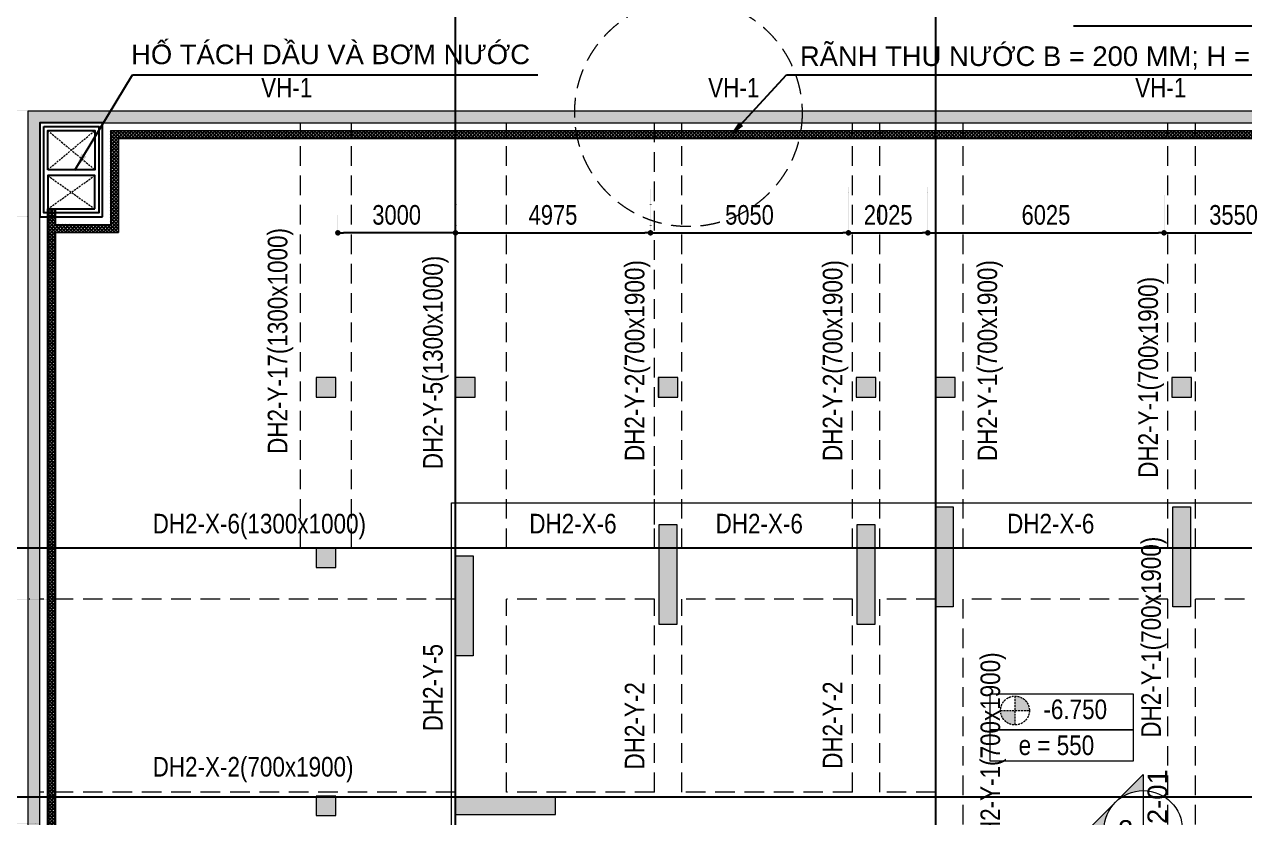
# Model space of a CAD drawing. Header units: millimetres. Extents: x 2356525 to 2927188, y -665534 to -417818.
# Drawn here: x 2691293 to 2722420, y -464606 to -444375 of the extents above; entities that cross this region are included whole.
import ezdxf
from ezdxf.enums import TextEntityAlignment as Align
from ezdxf.xclip import XClip

# ---------------------------------------------------------------- set-up
doc = ezdxf.new("R2010")
doc.units = ezdxf.units.MM
doc.header["$LTSCALE"] = 200
doc.header["$MEASUREMENT"] = 0
doc.header["$XCLIPFRAME"] = 0
for name, pattern in [('$0$CHG_XX_Damsan_Ham 2$0$HIDDEN', [0.375, 0.25, -0.125]), ('$0$HIDDEN', [0.375, 0.25, -0.125]), ('$1$HIDDEN', [0.375, 0.25, -0.125]), ('CHG_XX_Cot_Ham 2$0$MB_Luoi truc$0$HTT Hidden 21', [3, 2, -1]), ('CHG_XX_Damsan_Ham 2$0$CHG_XX_Damsan_Ham 2$0$HIDDEN', [0.375, 0.25, -0.125]), ('CHG_XX_Luoi truc$0$MB_Luoi truc$0$Center101', [13, 10, -1, 1, -1]), ('DOT2', [0.125, 0, -0.125]), ('HIDDEN', [0.375, 0.25, -0.125])]:
    doc.linetypes.add(name, pattern=pattern)
doc.layers.get('0').update_dxf_attribs({"lineweight": 9})
doc.layers.get('Defpoints').update_dxf_attribs({"color": 10, "lineweight": 0})
for name, color, linetype, lineweight in [("$0$'S_General_Hidden_1 Thin", 1, '$0$HIDDEN', 18), ('$0$CHG_XX_Damsan_Ham 2$0$DBAO', 3, 'Continuous', 13), ('$0$CHG_XX_Damsan_Ham 2$0$DMo', 9, '$0$CHG_XX_Damsan_Ham 2$0$HIDDEN', 9), ('$0$CHG_XX_Damsan_Ham 2$0$Start net bao', 3, 'Continuous', 18), ('$0$CHG_XX_Damsan_Ham 2$0$TTP-TEXT', 30, 'Continuous', 5), ('$0$DMo', 9, '$1$HIDDEN', 9), ('CHG_XX_Cot_Ham 2$0$NS-Pier-H2', 150, 'Continuous', 13), ('CHG_XX_Cot_Ham 2$0$NS-Pier-H2 @ 1', 150, 'Continuous', 13), ('CHG_XX_Cot_Ham 2$0$NS-Pier-H2 @ 150', 150, 'Continuous', 13), ("CHG_XX_Damsan_Ham 2$0$CHG_XX_Damsan_Ham 2$0$'S_General_Hidden_1 Thin", 1, 'CHG_XX_Damsan_Ham 2$0$CHG_XX_Damsan_Ham 2$0$HIDDEN', 18), ('CHG_XX_Damsan_Ham 2$0$CHG_XX_Damsan_Ham 2$0$CHG_XX_Damsan_Ham 2$0$Start net bao', 3, 'Continuous', 18), ('CHG_XX_Damsan_Ham 2$0$CHG_XX_Damsan_Ham 2$0$DBAO', 3, 'Continuous', 13), ('CHG_XX_Damsan_Ham 2$0$CHG_XX_Damsan_Ham 2$0$DMo', 9, 'CHG_XX_Damsan_Ham 2$0$CHG_XX_Damsan_Ham 2$0$HIDDEN', 9), ('CHG_XX_Damsan_Ham 2$0$CHG_XX_Damsan_Ham 2$0$DTE-MEP-H-SLAB TEXT', 3, 'Continuous', 0), ('CHG_XX_Damsan_Ham 2$0$CHG_XX_Damsan_Ham 2$0$mach ngung thi cong', 6, 'Continuous', 13), ('CHG_XX_Damsan_Ham 2$0$CHG_XX_Damsan_Ham 2$0$Start hatch', 8, 'Continuous', 25), ('CHG_XX_Damsan_Ham 2$0$CHG_XX_Damsan_Ham 2$0$Start net bao', 3, 'Continuous', 18), ('CHG_XX_Damsan_Ham 2$0$HATCH', 57, 'Continuous', 9), ('CHG_XX_Damsan_Ham 2$0$mach ngung thi cong', 6, 'Continuous', 13), ('DBAO', 90, 'Continuous', 13), ('DMo', 9, 'HIDDEN', 9), ('Start ghi chu', 7, 'Continuous', 25), ('Start text ghi chu', 7, 'Continuous', 15), ('STICK', 1, 'Continuous', 9), ('TEXT P X', 1, 'Continuous', 9), ('TEXT P Y', 2, 'Continuous', 15)]:
    doc.layers.add(name, color=color, linetype=linetype, lineweight=lineweight)
for name, color, linetype in [('8', 8, 'Continuous'), ('CHG_XX_Damsan_Ham 2$0$CHG_XX_Damsan_Ham 2$0$MEP-00-GENERAL-35', 2, 'Continuous'), ('CHG_XX_Luoi truc$0$Grid', 34, 'Continuous'), ('CHG_XX_Luoi truc$0$Grid Line', 251, 'CHG_XX_Luoi truc$0$MB_Luoi truc$0$Center101'), ('dim', 1, 'Continuous')]:
    doc.layers.add(name, color=color, linetype=linetype)
for name, color, linetype, lineweight, plot in [('CHG_XX_Cot_Ham 2$0$NS-Column-H2', 90, 'Continuous', 13, False), ('CHG_XX_Cot_Ham 2$0$NS-Column-H2 @ 1', 90, 'Continuous', 13, False), ('CHG_XX_Cot_Ham 2$0$NS-Column-H2 @ 150', 90, 'Continuous', 13, False)]:
    doc.layers.add(name, color=color, linetype=linetype, lineweight=lineweight, plot=plot)
doc.styles.add('$0$CHG_XX_Damsan_Ham 2$0$TTP-HelCon', font='')
doc.styles.add('CHG_XX_Luoi truc$0$MB_Luoi truc$0$Grid A-F$0$VNI-HelveCB', font='')
doc.styles.add('CHU GHI CHU', font='arial.ttf', dxfattribs={"height": 200})
doc.styles.add('ICIC', font='arial.ttf')
doc.styles.add('MB_Luoi truc$0$Arial_C', font='arial.ttf', dxfattribs={"width": 0.8})
doc.styles.add('Star-HelCon', font='')
doc.styles.add('TTP-HelCon', font='')
doc.styles.get('$0$CHG_XX_Damsan_Ham 2$0$TTP-HelCon').set_extended_font_data('VNI-Helve-Condense')
doc.styles.get('CHG_XX_Luoi truc$0$MB_Luoi truc$0$Grid A-F$0$VNI-HelveCB').set_extended_font_data('VNI-Helve-Condense', bold=True)
doc.styles.get('Star-HelCon').set_extended_font_data('VNI-Helve-Condense')
doc.styles.get('TTP-HelCon').set_extended_font_data('VNI-Helve-Condense')
doc.dimstyles.new('200', dxfattribs={"dimscale": 200, "dimtxt": 2.5, "dimasz": 0.7, "dimexe": 0.0003, "dimexo": 0, "dimgap": 1, "dimtad": 1, "dimdec": 0, "dimzin": 12, "dimdsep": 46, "dimtxsty": 'MB_Luoi truc$0$Arial_C', "dimblk": 'MB_Luoi truc$0$_Dot', "dimcen": 0.5, "dimclrd": 256, "dimclre": 8, "dimclrt": 1, "dimadec": 0, "dimazin": 0, "dimtfac": 1, "dimtdec": 0, "dimtix": 1, "dimtmove": 2, "dimatfit": 3, "dimldrblk": 'MB_Luoi truc$0$HTT Arrow 30', "dimfxl": 1, "dimtolj": 1, "dimtzin": 0, "dimlwe": -1, "dimarcsym": 0})
doc.dimstyles.new('Star-300', dxfattribs={"dimscale": 300, "dimtxt": 2, "dimasz": 1, "dimexe": 1, "dimexo": 0, "dimgap": 0.01, "dimtad": 0, "dimdec": 4, "dimrnd": 1, "dimdsep": 46, "dimtxsty": 'Star-HelCon', "dimblk": 'ARCHTICK', "dimcen": 0.09, "dimdle": 1.2, "dimclrd": 256, "dimclre": 256, "dimclrt": 2, "dimadec": 0, "dimazin": 0, "dimtfac": 1, "dimtdec": 4, "dimtix": 1, "dimtmove": 0, "dimatfit": 0, "dimfxl": 1, "dimtvp": 1, "dimtolj": 1, "dimtzin": 0, "dimlwd": -1, "dimlwe": -1, "dimarcsym": 0})
doc.dimstyles.new('TTP-100', dxfattribs={"dimscale": 100, "dimtxt": 2.5, "dimasz": 1, "dimexe": 1, "dimexo": 0, "dimgap": 0.09, "dimtad": 0, "dimdec": 4, "dimrnd": 1, "dimdsep": 46, "dimtxsty": 'TTP-HelCon', "dimblk": 'Stick', "dimcen": 0.09, "dimdle": 1.5, "dimclrd": 256, "dimclre": 256, "dimclrt": 7, "dimadec": 0, "dimazin": 0, "dimtfac": 1, "dimtdec": 4, "dimtix": 1, "dimtmove": 0, "dimatfit": 3, "dimfxl": 1, "dimtvp": 1, "dimtolj": 1, "dimtzin": 0, "dimlwd": -1, "dimlwe": -1, "dimarcsym": 1})

# ---------------------------------------------------------------- blocks, each defined once
blk = doc.blocks.new('MB_Luoi truc$0$_Dot')
at = {"color": 0, "linetype": 'ByBlock', "lineweight": -2}
blk.add_line((-0.5, 0), (-1, 0), dxfattribs=at)
at = {"color": 0, "linetype": 'ByBlock', "const_width": 0.5}
blk.add_lwpolyline([(-0.25, 0, 1), (0.25, 0, 1)], format="xyb", close=True, dxfattribs=at)
blk = doc.blocks.new('*D55')
at = {"layer": 'Defpoints', "color": 0, "transparency": 16777216}
for p in [(2691389, -449281), (2690165, -457731), (2691389, -457731)]:
    blk.add_point(p, dxfattribs=at)
at = {"layer": 'dim', "color": 8, "linetype": 'DOT2', "transparency": 16777216}
for p, q in [((2691389, -449281), (2690165, -449281)), ((2691389, -457731), (2690165, -457731))]:
    blk.add_line(p, q, dxfattribs=at)
at = {"layer": 'dim', "lineweight": -2, "transparency": 16777216}
blk.add_line((2690165, -449421), (2690165, -457591), dxfattribs=at)
at = {"layer": 'dim', "lineweight": -2, "transparency": 16777216, "xscale": 140, "yscale": 140, "zscale": 140}
for p, rotation in [((2690165, -449281), 90), ((2690165, -457731), 270)]:
    blk.add_blockref('MB_Luoi truc$0$_Dot', p, dxfattribs=dict(at, rotation=rotation))
at = {"layer": 'dim', "color": 1, "transparency": 16777216, "insert": (2689710, -453506), "char_height": 500, "attachment_point": 5, "rotation": 90, "style": 'MB_Luoi truc$0$Arial_C'}
blk.add_mtext('\\A1;8450', dxfattribs=at)
blk = doc.blocks.new('MB_Luoi truc$0$HTT Arrow 30')
blk.add_hatch(color=256).paths.add_polyline_path([(-2.5, 0.375), (-2.5, -0.375), (0, 0)])
at = {"color": 0, "linetype": 'ByBlock', "lineweight": -2}
for p, q in [((0, 0), (-2.5, 0.375)), ((-2.5, -0.375), (-2.5, 0.375)), ((0, 0), (-2.5, -0.375))]:
    blk.add_line(p, q, dxfattribs=at)
blk = doc.blocks.new('*D56')
at = {"layer": 'Defpoints', "color": 0, "transparency": 16777216}
for p in [(2691389, -446583), (2690165, -449281), (2691389, -449281)]:
    blk.add_point(p, dxfattribs=at)
at = {"layer": 'dim', "color": 8, "linetype": 'DOT2', "transparency": 16777216}
for p, q in [((2691389, -446583), (2690165, -446583)), ((2691389, -449281), (2690165, -449281))]:
    blk.add_line(p, q, dxfattribs=at)
at = {"layer": 'dim', "lineweight": -2, "transparency": 16777216}
blk.add_line((2690165, -446723), (2690165, -449141), dxfattribs=at)
at = {"layer": 'dim', "lineweight": -2, "transparency": 16777216, "xscale": 140, "yscale": 140, "zscale": 140}
for p, rotation in [((2690165, -446583), 90), ((2690165, -449281), 270)]:
    blk.add_blockref('MB_Luoi truc$0$_Dot', p, dxfattribs=dict(at, rotation=rotation))
at = {"layer": 'dim', "color": 1, "transparency": 16777216, "insert": (2689710, -447932), "char_height": 500, "attachment_point": 5, "rotation": 90, "style": 'MB_Luoi truc$0$Arial_C'}
blk.add_mtext('\\A1;2698', dxfattribs=at)
blk = doc.blocks.new('_ArchTick')
at = {"color": 0, "linetype": 'ByBlock', "const_width": 0.15}
blk.add_lwpolyline([(-0.5, -0.5), (0.5, 0.5)], dxfattribs=at)
blk = doc.blocks.new('Stick')
at = {"layer": 'STICK'}
h = blk.add_hatch(color=256, dxfattribs=at)
edge = h.paths.add_edge_path()
edge.add_line((0.3, 0.5), (-0.5, -0.3))
edge.add_arc((-0.4, -0.4), 0.141, 135, 315)
edge.add_line((-0.3, -0.5), (0.5, 0.3))
edge.add_arc((0.4, 0.4), 0.141, 315, 495)
blk.add_line((1, 0), (-1, 0), dxfattribs=at)
blk.add_lwpolyline([(0.3, 0.5), (-0.5, -0.3, 1), (-0.3, -0.5), (0.5, 0.3, 1), (0.3, 0.5, 1)], format="xyb", dxfattribs=at)
blk = doc.blocks.new('*U864')
at = {"layer": 'CHG_XX_Cot_Ham 2$0$NS-Pier-H2 @ 1'}
h = blk.add_hatch(color=256, dxfattribs=at)
h.dxf.hatch_style = 1
h.paths.add_polyline_path([(450, 0), (0, 0), (0, -2550), (450, -2550)])
at = {"layer": 'CHG_XX_Cot_Ham 2$0$NS-Pier-H2 @ 150'}
h = blk.add_hatch(color=256, dxfattribs=at)
h.dxf.hatch_style = 1
h.paths.add_polyline_path([(450, 0), (0, 0), (0, -2550), (450, -2550)])
blk = doc.blocks.new('CHG_XX_Cot_Ham 2$0$Block A_C450x2250')
at = {"layer": 'CHG_XX_Cot_Ham 2$0$NS-Pier-H2'}
blk.add_lwpolyline([(450, -2550), (0, -2550), (0, 0), (450, 0)], close=True, dxfattribs=at)
blk.add_blockref('*U864', (0, 0), dxfattribs=at)
blk = doc.blocks.new('*U866')
at = {"layer": 'CHG_XX_Cot_Ham 2$0$NS-Column-H2 @ 1'}
h = blk.add_hatch(color=256, dxfattribs=at)
h.dxf.hatch_style = 1
h.paths.add_polyline_path([(-250, -250), (-250, 250), (250, 250), (250, -250)])
at = {"layer": 'CHG_XX_Cot_Ham 2$0$NS-Column-H2 @ 150'}
h = blk.add_hatch(color=256, dxfattribs=at)
h.dxf.hatch_style = 1
h.paths.add_polyline_path([(-250, -250), (-250, 250), (250, 250), (250, -250)])
blk = doc.blocks.new('CHG_XX_Cot_Ham 2$0$500x500')
at = {"layer": 'CHG_XX_Cot_Ham 2$0$NS-Column-H2'}
blk.add_lwpolyline([(250, -250), (250, 250), (-250, 250), (-250, -250)], close=True, dxfattribs=at)
blk.add_blockref('*U866', (0, 0), dxfattribs=at)
blk = doc.blocks.new('*U835')
at = {"layer": 'CHG_XX_Luoi truc$0$Grid Line'}
blk.add_line((0, 0), (0, 608), dxfattribs=at)
at = {"layer": 'CHG_XX_Luoi truc$0$Grid', "lineweight": -2, "style": 'CHG_XX_Luoi truc$0$MB_Luoi truc$0$Grid A-F$0$VNI-HelveCB'}
for tag, p in [('GRIDSUB', (0, 617)), ('GRID', (0, -9))]:
    blk.add_attdef(tag, text='', height=5, dxfattribs=at).set_placement(p, align=Align.MIDDLE)
blk = doc.blocks.new('*U836')
at = {"layer": 'CHG_XX_Luoi truc$0$Grid Line'}
blk.add_line((0, 0), (0, 608), dxfattribs=at)
at = {"layer": 'CHG_XX_Luoi truc$0$Grid', "lineweight": -2, "style": 'CHG_XX_Luoi truc$0$MB_Luoi truc$0$Grid A-F$0$VNI-HelveCB'}
for tag, p in [('GRIDSUB', (0, 617)), ('GRID', (0, -9))]:
    blk.add_attdef(tag, text='', height=5, dxfattribs=at).set_placement(p, align=Align.MIDDLE)
blk = doc.blocks.new('*U837')
at = {"layer": 'CHG_XX_Luoi truc$0$Grid Line'}
blk.add_line((0, 0), (0, 438), dxfattribs=at)
at = {"layer": 'CHG_XX_Luoi truc$0$Grid', "lineweight": -2, "style": 'CHG_XX_Luoi truc$0$MB_Luoi truc$0$Grid A-F$0$VNI-HelveCB'}
for tag, p in [('GRIDSUB', (0, 447)), ('GRID', (0, -9))]:
    blk.add_attdef(tag, text='', height=5, dxfattribs=at).set_placement(p, align=Align.MIDDLE)
blk = doc.blocks.new('CHG_XX_Luoi truc')
at = {"layer": 'CHG_XX_Luoi truc$0$Grid', "xscale": 300, "yscale": 300, "zscale": 300}
for name, p in [('*U836', (0, -12747.2)), ('*U835', (12250, -12747.2))]:
    blk.add_blockref(name, p, dxfattribs=at)
at = {"layer": 'CHG_XX_Luoi truc$0$Grid', "xscale": 300.0000000000013, "yscale": 300.0000000000013, "zscale": 300.0000000000013, "rotation": 90}
for p in [(110702.9, 152250), (110702.9, 145900)]:
    blk.add_blockref('*U837', p, dxfattribs=at)
blk = doc.blocks.new('CHG_XX_Cot_Ham 2')
at = {"layer": 'CHG_XX_Cot_Ham 2$0$NS-Pier-H2'}
h = blk.add_hatch(color=256, dxfattribs=at)
h.dxf.hatch_style = 1
h.paths.add_polyline_path([(99639.2, 163400), (-10900, 163400), (-10900, 85450), (-300, 85450), (-300, 84050), (32350, 84050), (32350, -9000), (103575.5, -9000), (106050, -6022), (106050, 158254.3)])
h.paths.add_polyline_path([(99533.7, 163100), (105750, 158110.4), (105750, 90450), (105650, 90450), (105750, 90450), (105750, 13850), (105750, 13722.3), (105750, -5913.6), (103434.7, -8700), (93599.8, -8700), (93299.8, -8700), (32650, -8700), (32650, 84350), (0, 84350), (0, 85750), (-10600, 85750), (-10600, 163100), (93600, 163100)], flags=16)
for p, q in [((-10900, 85450), (-10900, 163400)), ((-10900, 163400), (99639.2, 163400)), ((-10600, 85750), (-10600, 163100)), ((-10600, 163100), (99533.7, 163100)), ((103575.5, -9000), (32350, -9000))]:
    blk.add_line(p, q, dxfattribs=at)
at = {"layer": 'CHG_XX_Cot_Ham 2$0$NS-Pier-H2', "linetype": 'CHG_XX_Cot_Ham 2$0$MB_Luoi truc$0$HTT Hidden 21'}
blk.add_lwpolyline([(99639.2, 163400), (106050, 158254.3), (106050, -6022), (103575.5, -9000), (32350, -9000), (32350, 84050), (-300, 84050), (-300, 85450), (-10900, 85450), (-10900, 163400)], close=True, dxfattribs=at)
at = {"layer": 'CHG_XX_Cot_Ham 2$0$NS-Column-H2'}
for p in [(-3300, 156350), (250, 156350), (5425, 156350), (10475, 156350), (12500, 156350), (18525, 156350), (-3300, 152000), (-3300, 145675)]:
    blk.add_blockref('CHG_XX_Cot_Ham 2$0$500x500', p, dxfattribs=at)
at = {"layer": 'CHG_XX_Cot_Ham 2$0$NS-Pier-H2'}
for name, p in [('CHG_XX_Luoi truc', (0, 0)), ('CHG_XX_Cot_Ham 2$0$Block A_C450x2250', (12250, 153300)), ('CHG_XX_Cot_Ham 2$0$Block A_C450x2250', (18300, 153300)), ('CHG_XX_Cot_Ham 2$0$Block A_C450x2250', (5200, 152850)), ('CHG_XX_Cot_Ham 2$0$Block A_C450x2250', (10250, 152850)), ('CHG_XX_Cot_Ham 2$0$Block A_C450x2250', (0, 152050))]:
    blk.add_blockref(name, p, dxfattribs=at)
at = {"layer": 'CHG_XX_Cot_Ham 2$0$NS-Pier-H2', "xscale": -1, "rotation": 90}
blk.add_blockref('CHG_XX_Cot_Ham 2$0$Block A_C450x2250', (0, 145900), dxfattribs=at)
blk = doc.blocks.new('sfddxg')
h = blk.add_hatch(color=256)
h.paths.add_polyline_path([(-500, 0), (-707, 0), (-354, 354, 0.198912)])
h.paths.add_polyline_path([(-354, 354), (0, 707), (354, 354, 0.198912), (0, 500, 0.198912)])
h.paths.add_polyline_path([(354, 354), (707, 0), (500, 0, 0.198912)])
for p, q in [((550, 0), (-550, 0)), ((-500, 0), (-500, 0))]:
    blk.add_line(p, q)
blk.add_lwpolyline([(-500, 0), (-707, 0), (0, 707), (707, 0), (500, 0)])
blk.add_circle((0, 0), 500)
at = {"style": 'ICIC', "flags": 8}
blk.add_attdef('1', text='', height=250, dxfattribs=at).set_placement((0, 225), align=Align.MIDDLE)
blk.add_attdef('B-H2-14', text='', height=200, dxfattribs=at).set_placement((-528, -180), align=Align.MIDDLE_LEFT)
blk = doc.blocks.new('$0$CHG_XX_Damsan_Ham 2$0$KHS')
at = {"layer": '$0$CHG_XX_Damsan_Ham 2$0$DMo'}
h = blk.add_hatch(color=256, dxfattribs=at)
h.dxf.hatch_style = 1
h.paths.add_polyline_path([(1018, -704, 0.414214), (650, -335), (650, -704)])
h.paths.add_polyline_path([(650, -1072), (650, -704), (281, -704, 0.414214)])
at = {"layer": '$0$CHG_XX_Damsan_Ham 2$0$DBAO'}
for points in [[(10, -284), (10, -1200), (3676, -1200), (3676, -284)], [(10, -1200), (10, -1985), (3676, -1985), (3676, -1200)]]:
    blk.add_lwpolyline(points, close=True, dxfattribs=at)
at = {"layer": '$0$CHG_XX_Damsan_Ham 2$0$DMo'}
for p, q in [((650, -335), (650, -1072)), ((281, -704), (1018, -704))]:
    blk.add_line(p, q, dxfattribs=at)
blk.add_circle((650, -704), 368, dxfattribs=at)
at = {"layer": '$0$CHG_XX_Damsan_Ham 2$0$TTP-TEXT', "style": '$0$CHG_XX_Damsan_Ham 2$0$TTP-HelCon'}
for s, p in [(' -6.750', (1216, -923)), ('e = 550', (743, -1839))]:
    blk.add_text(s, height=500, dxfattribs=at).set_placement(p)
blk = doc.blocks.new('*D117')
at = {"layer": 'Defpoints', "color": 0, "transparency": 16777216}
for p in [(2702289, -448596), (2707264, -448596), (2707264, -449691)]:
    blk.add_point(p, dxfattribs=at)
at = {"layer": 'dim', "color": 8, "linetype": 'DOT2', "transparency": 16777216}
for p, q in [((2702289, -448596), (2702289, -449691)), ((2707264, -448596), (2707264, -449691))]:
    blk.add_line(p, q, dxfattribs=at)
at = {"layer": 'dim', "lineweight": -2, "transparency": 16777216}
blk.add_line((2702429, -449691), (2707124, -449691), dxfattribs=at)
at = {"layer": 'dim', "lineweight": -2, "transparency": 16777216, "xscale": 140, "yscale": 140, "zscale": 140, "rotation": 180}
blk.add_blockref('MB_Luoi truc$0$_Dot', (2702289, -449691), dxfattribs=at)
at = {"layer": 'dim', "lineweight": -2, "transparency": 16777216, "xscale": 140, "yscale": 140, "zscale": 140}
blk.add_blockref('MB_Luoi truc$0$_Dot', (2707264, -449691), dxfattribs=at)
at = {"layer": 'dim', "color": 1, "transparency": 16777216, "insert": (2704777, -449236), "char_height": 500, "attachment_point": 5, "style": 'MB_Luoi truc$0$Arial_C'}
blk.add_mtext('\\A1;4975', dxfattribs=at)
blk = doc.blocks.new('*D118')
at = {"layer": 'Defpoints', "color": 0, "transparency": 16777216}
for p in [(2712314, -448524), (2707264, -448596), (2712314, -449691)]:
    blk.add_point(p, dxfattribs=at)
at = {"layer": 'dim', "color": 8, "linetype": 'DOT2', "transparency": 16777216}
for p, q in [((2712314, -448524), (2712314, -449691)), ((2707264, -448596), (2707264, -449691))]:
    blk.add_line(p, q, dxfattribs=at)
at = {"layer": 'dim', "lineweight": -2, "transparency": 16777216}
blk.add_line((2707404, -449691), (2712174, -449691), dxfattribs=at)
at = {"layer": 'dim', "lineweight": -2, "transparency": 16777216, "xscale": 140, "yscale": 140, "zscale": 140, "rotation": 180}
blk.add_blockref('MB_Luoi truc$0$_Dot', (2707264, -449691), dxfattribs=at)
at = {"layer": 'dim', "lineweight": -2, "transparency": 16777216, "xscale": 140, "yscale": 140, "zscale": 140}
blk.add_blockref('MB_Luoi truc$0$_Dot', (2712314, -449691), dxfattribs=at)
at = {"layer": 'dim', "color": 1, "transparency": 16777216, "insert": (2709789, -449236), "char_height": 500, "attachment_point": 5, "style": 'MB_Luoi truc$0$Arial_C'}
blk.add_mtext('\\A1;5050', dxfattribs=at)
blk = doc.blocks.new('*D119')
at = {"layer": 'Defpoints', "color": 0, "transparency": 16777216}
for p in [(2712314, -448524), (2714339, -448524), (2714339, -449691)]:
    blk.add_point(p, dxfattribs=at)
at = {"layer": 'dim', "color": 8, "linetype": 'DOT2', "transparency": 16777216}
for p, q in [((2712314, -448524), (2712314, -449691)), ((2714339, -448524), (2714339, -449691))]:
    blk.add_line(p, q, dxfattribs=at)
at = {"layer": 'dim', "lineweight": -2, "transparency": 16777216}
blk.add_line((2712454, -449691), (2714199, -449691), dxfattribs=at)
at = {"layer": 'dim', "lineweight": -2, "transparency": 16777216, "xscale": 140, "yscale": 140, "zscale": 140, "rotation": 180}
blk.add_blockref('MB_Luoi truc$0$_Dot', (2712314, -449691), dxfattribs=at)
at = {"layer": 'dim', "lineweight": -2, "transparency": 16777216, "xscale": 140, "yscale": 140, "zscale": 140}
blk.add_blockref('MB_Luoi truc$0$_Dot', (2714339, -449691), dxfattribs=at)
at = {"layer": 'dim', "color": 1, "transparency": 16777216, "insert": (2713327, -449236), "char_height": 500, "attachment_point": 5, "style": 'MB_Luoi truc$0$Arial_C'}
blk.add_mtext('\\A1;2025', dxfattribs=at)
blk = doc.blocks.new('*D120')
at = {"layer": 'Defpoints', "color": 0, "transparency": 16777216}
for p in [(2714339, -448524), (2720364, -448746), (2720364, -449691)]:
    blk.add_point(p, dxfattribs=at)
at = {"layer": 'dim', "color": 8, "linetype": 'DOT2', "transparency": 16777216}
for p, q in [((2714339, -448524), (2714339, -449691)), ((2720364, -448746), (2720364, -449691))]:
    blk.add_line(p, q, dxfattribs=at)
at = {"layer": 'dim', "lineweight": -2, "transparency": 16777216}
blk.add_line((2714479, -449691), (2720224, -449691), dxfattribs=at)
at = {"layer": 'dim', "lineweight": -2, "transparency": 16777216, "xscale": 140, "yscale": 140, "zscale": 140, "rotation": 180}
blk.add_blockref('MB_Luoi truc$0$_Dot', (2714339, -449691), dxfattribs=at)
at = {"layer": 'dim', "lineweight": -2, "transparency": 16777216, "xscale": 140, "yscale": 140, "zscale": 140}
blk.add_blockref('MB_Luoi truc$0$_Dot', (2720364, -449691), dxfattribs=at)
at = {"layer": 'dim', "color": 1, "transparency": 16777216, "insert": (2717352, -449236), "char_height": 500, "attachment_point": 5, "style": 'MB_Luoi truc$0$Arial_C'}
blk.add_mtext('\\A1;6025', dxfattribs=at)
blk = doc.blocks.new('*D121')
at = {"layer": 'Defpoints', "color": 0, "transparency": 16777216}
for p in [(2720364, -448746), (2723914, -448746), (2723914, -449691)]:
    blk.add_point(p, dxfattribs=at)
at = {"layer": 'dim', "color": 8, "linetype": 'DOT2', "transparency": 16777216}
for p, q in [((2720364, -448746), (2720364, -449691)), ((2723914, -448746), (2723914, -449691))]:
    blk.add_line(p, q, dxfattribs=at)
at = {"layer": 'dim', "lineweight": -2, "transparency": 16777216}
blk.add_line((2720504, -449691), (2723774, -449691), dxfattribs=at)
at = {"layer": 'dim', "lineweight": -2, "transparency": 16777216, "xscale": 140, "yscale": 140, "zscale": 140, "rotation": 180}
blk.add_blockref('MB_Luoi truc$0$_Dot', (2720364, -449691), dxfattribs=at)
at = {"layer": 'dim', "lineweight": -2, "transparency": 16777216, "xscale": 140, "yscale": 140, "zscale": 140}
blk.add_blockref('MB_Luoi truc$0$_Dot', (2723914, -449691), dxfattribs=at)
at = {"layer": 'dim', "color": 1, "transparency": 16777216, "insert": (2722139, -449236), "char_height": 500, "attachment_point": 5, "style": 'MB_Luoi truc$0$Arial_C'}
blk.add_mtext('\\A1;3550', dxfattribs=at)
blk = doc.blocks.new('*D315')
at = {"layer": 'Defpoints', "color": 0, "transparency": 16777216}
for p in [(2702289, -448596), (2699289, -449261), (2699289, -449691)]:
    blk.add_point(p, dxfattribs=at)
at = {"layer": 'dim', "color": 8, "linetype": 'DOT2', "transparency": 16777216}
for p, q in [((2702289, -448596), (2702289, -449691)), ((2699289, -449261), (2699289, -449691))]:
    blk.add_line(p, q, dxfattribs=at)
at = {"layer": 'dim', "lineweight": -2, "transparency": 16777216}
blk.add_line((2702149, -449691), (2699429, -449691), dxfattribs=at)
at = {"layer": 'dim', "lineweight": -2, "transparency": 16777216, "xscale": 140, "yscale": 140, "zscale": 140, "rotation": 180}
blk.add_blockref('MB_Luoi truc$0$_Dot', (2699289, -449691), dxfattribs=at)
at = {"layer": 'dim', "lineweight": -2, "transparency": 16777216, "xscale": 140, "yscale": 140, "zscale": 140}
blk.add_blockref('MB_Luoi truc$0$_Dot', (2702289, -449691), dxfattribs=at)
at = {"layer": 'dim', "color": 1, "transparency": 16777216, "insert": (2700789, -449236), "char_height": 500, "attachment_point": 5, "style": 'MB_Luoi truc$0$Arial_C'}
blk.add_mtext('\\A1;3000', dxfattribs=at)
blk = doc.blocks.new('*D332')
at = {"layer": 'Defpoints', "color": 0, "transparency": 16777216}
for p in [(2690165, -464081), (2691689, -464081), (2691689, -464756)]:
    blk.add_point(p, dxfattribs=at)
at = {"layer": 'dim', "lineweight": -2, "transparency": 16777216}
for p, q in [((2690165, -463941), (2690165, -463801)), ((2690165, -464756), (2690165, -464081)), ((2690165, -464896), (2690165, -465036))]:
    blk.add_line(p, q, dxfattribs=at)
at = {"layer": 'dim', "color": 8, "linetype": 'DOT2', "transparency": 16777216}
for p, q in [((2691689, -464081), (2690165, -464081)), ((2691689, -464756), (2690165, -464756))]:
    blk.add_line(p, q, dxfattribs=at)
at = {"layer": 'dim', "lineweight": -2, "transparency": 16777216, "xscale": 140, "yscale": 140, "zscale": 140}
for p, rotation in [((2690165, -464081), 270), ((2690165, -464756), 90)]:
    blk.add_blockref('MB_Luoi truc$0$_Dot', p, dxfattribs=dict(at, rotation=rotation))
at = {"layer": 'dim', "color": 1, "transparency": 16777216, "insert": (2689710, -464419), "char_height": 500, "attachment_point": 5, "rotation": 90, "style": 'MB_Luoi truc$0$Arial_C'}
blk.add_mtext('\\A1;675', dxfattribs=at)
blk = doc.blocks.new('*D333')
at = {"layer": 'Defpoints', "color": 0, "transparency": 16777216}
for p in [(2690165, -459031), (2692498, -459031), (2691689, -464081)]:
    blk.add_point(p, dxfattribs=at)
at = {"layer": 'dim', "color": 8, "linetype": 'DOT2', "transparency": 16777216}
for p, q in [((2692498, -459031), (2690165, -459031)), ((2691689, -464081), (2690165, -464081))]:
    blk.add_line(p, q, dxfattribs=at)
at = {"layer": 'dim', "lineweight": -2, "transparency": 16777216}
blk.add_line((2690165, -463941), (2690165, -459171), dxfattribs=at)
at = {"layer": 'dim', "lineweight": -2, "transparency": 16777216, "xscale": 140, "yscale": 140, "zscale": 140}
for p, rotation in [((2690165, -459031), 90), ((2690165, -464081), 270)]:
    blk.add_blockref('MB_Luoi truc$0$_Dot', p, dxfattribs=dict(at, rotation=rotation))
at = {"layer": 'dim', "color": 1, "transparency": 16777216, "insert": (2689710, -461556), "char_height": 500, "attachment_point": 5, "rotation": 90, "style": 'MB_Luoi truc$0$Arial_C'}
blk.add_mtext('\\A1;5050', dxfattribs=at)
blk = doc.blocks.new('*D334')
at = {"layer": 'Defpoints', "color": 0, "transparency": 16777216}
for p in [(2690165, -457731), (2691689, -457731), (2692498, -459031)]:
    blk.add_point(p, dxfattribs=at)
at = {"layer": 'dim', "lineweight": -2, "transparency": 16777216}
for p, q in [((2690165, -457591), (2690165, -457451)), ((2690165, -459031), (2690165, -457731)), ((2690165, -459171), (2690165, -459311))]:
    blk.add_line(p, q, dxfattribs=at)
at = {"layer": 'dim', "color": 8, "linetype": 'DOT2', "transparency": 16777216}
for p, q in [((2691689, -457731), (2690165, -457731)), ((2692498, -459031), (2690165, -459031))]:
    blk.add_line(p, q, dxfattribs=at)
at = {"layer": 'dim', "lineweight": -2, "transparency": 16777216, "xscale": 140, "yscale": 140, "zscale": 140}
for p, rotation in [((2690165, -457731), 270), ((2690165, -459031), 90)]:
    blk.add_blockref('MB_Luoi truc$0$_Dot', p, dxfattribs=dict(at, rotation=rotation))
at = {"layer": 'dim', "color": 1, "transparency": 16777216, "insert": (2689709, -458381), "char_height": 500, "attachment_point": 5, "rotation": 90, "style": 'MB_Luoi truc$0$Arial_C'}
blk.add_mtext('\\A1;1300', dxfattribs=at)
blk = doc.blocks.new('CHG_XX_Damsan_Ham 2$0$CHG_XX_Damsan_Ham 2$0$sdfsgdh')
at = {"layer": 'CHG_XX_Damsan_Ham 2$0$CHG_XX_Damsan_Ham 2$0$Start hatch', "ltscale": 0.5}
h = blk.add_hatch(dxfattribs=at)
h.set_pattern_fill('ANSI37', color=256, scale=500)
h.set_pattern_definition([(45, (273994.73, -7150), (-44.194174, 44.194174), []), (135, (273994.73, -7150), (-44.194174, -44.194174), [])])
h.paths.add_polyline_path([(42037.5, 2000), (1900.1, 2000), (1900.1, -400), (500.1, -400), (500.1, 0), (300.1, 0), (300.1, -600), (500.1, -600), (2100.1, -600), (2100.1, 1800), (42037.5, 1800)])
h = blk.add_hatch(dxfattribs=at)
h.set_pattern_fill('ANSI37', color=256, scale=500)
h.set_pattern_definition([(45, (273994.73, -8650), (-44.194174, 44.194174), []), (135, (273994.73, -8650), (-44.194174, -44.194174), [])])
h.paths.add_polyline_path([(500.1, -600), (300.1, -600), (300.1, -21786), (500.1, -21786)])
at = {"layer": 'CHG_XX_Damsan_Ham 2$0$CHG_XX_Damsan_Ham 2$0$DTE-MEP-H-SLAB TEXT', "color": 2, "ltscale": 0.5}
for p, q in [((1900.1, 2000), (42637.5, 2000)), ((1900.1, 2000), (1900.1, -400)), ((2100.1, 1800), (42037.5, 1800)), ((2100.1, 1800), (2100.1, -600)), ((500.1, 0), (300.1, 0)), ((500.1, 0), (500.1, -400)), ((500.1, -400), (1900.1, -400)), ((500.1, -600), (2100.1, -600))]:
    blk.add_line(p, q, dxfattribs=at)
at = {"layer": 'CHG_XX_Damsan_Ham 2$0$CHG_XX_Damsan_Ham 2$0$MEP-00-GENERAL-35'}
for points in [[(1700.1, -200), (1700.1, 2200), (100.1, 2200), (100.1, -200)], [(300.1, 1000), (300.1, 2000), (1500.1, 2000), (1500.1, 1000)], [(1500.1, 0), (1500.1, 850), (300.1, 850), (300.1, 0)]]:
    blk.add_lwpolyline(points, close=True, dxfattribs=at)
for points in [[(1900.1, -74750), (1900.1, -72550), (300.1, -72550), (300.1, 0)], [(2100.1, -74750), (2100.1, -72350), (500.1, -72350), (500.1, -600)]]:
    blk.add_lwpolyline(points, dxfattribs=at)
blk = doc.blocks.new('CHG_XX_Damsan_Ham 2', base_point=(3089255.9, -609981))
at = {"layer": "CHG_XX_Damsan_Ham 2$0$CHG_XX_Damsan_Ham 2$0$'S_General_Hidden_1 Thin", "ltscale": 10}
for p, q in [((-3950, 152250), (-3950, 163100)), ((-2650, 152250), (-2650, 163100)), ((0, 152250), (0, 163100)), ((1300, 152250), (1300, 163100)), ((5075, 152850), (5075, 163100)), ((5775, 152250), (5775, 163100)), ((10125, 152250), (10125, 163100)), ((10825, 152250), (10825, 163100)), ((12250, 152850), (12250, 163100)), ((12250, 152250), (12250, 163100)), ((12950, 152250), (12950, 163100)), ((18175, 152250), (18175, 163100)), ((18875, 152250), (18875, 163100)), ((5075, 152250), (5075, 154285.4)), ((-3950, 152250), (-10600, 152250)), ((0, 152250), (-2650, 152250)), ((5075, 152250), (1300, 152250)), ((10132, 152250), (5775, 152250)), ((10825, 152250), (12250, 152250)), ((18175, 152250), (12950, 152250)), ((18175, 152250), (12950, 152250)), ((21625, 152250), (18875, 152250)), ((21625, 152250), (18875, 152250)), ((0, 150950), (-10600, 150950)), ((0, 150950), (-17.2, 150950)), ((0, 146025), (0, 150950)), ((1300, 146025), (1300, 150950)), ((5075, 150950), (1300, 150950)), ((5075, 146025), (5075, 150950)), ((5775, 146025), (5775, 150950)), ((10132, 150950), (5775, 150950)), ((10125, 146025), (10125, 150950)), ((12250, 150950), (10825, 150950)), ((10825, 146025), (10825, 150950)), ((12250, 146025), (12250, 150950)), ((12950, 141450.1), (12950, 150950)), ((18175, 150950), (12950, 150950)), ((18175, 141449.9), (18175, 150950)), ((18875, 141449.9), (18875, 150950)), ((21625, 150950), (18875, 150950)), ((0, 146025), (-10600, 146025)), ((5075, 146025), (1300, 146025)), ((10125, 146025), (5775, 146025)), ((12250, 146025), (10825, 146025))]:
    blk.add_line(p, q, dxfattribs=at)
at = {"layer": 'CHG_XX_Damsan_Ham 2$0$CHG_XX_Damsan_Ham 2$0$CHG_XX_Damsan_Ham 2$0$Start net bao'}
for points in [[(-10900, 163400), (99639.2, 163400), (106050, 158250), (106050, -6022), (103575.5, -9000), (32350, -9000), (32350, 84050), (-300, 84050)], [(-10900, 85450), (-10900, 163400)], [(-10600, 85750), (-10600, 163100), (99533.7, 163100), (105750, 158106.2), (105750, 128050)]]:
    blk.add_lwpolyline(points, dxfattribs=at)
at = {"layer": 'CHG_XX_Damsan_Ham 2$0$CHG_XX_Damsan_Ham 2$0$DMo'}
for p, q in [((-10400, 161900), (-9200, 162900)), ((-10400, 162900), (-9200, 161900)), ((-10400, 160900), (-9200, 161750)), ((-10400, 161750), (-9200, 160900))]:
    blk.add_line(p, q, dxfattribs=at)
at = {"layer": 'CHG_XX_Damsan_Ham 2$0$CHG_XX_Damsan_Ham 2$0$mach ngung thi cong'}
blk.add_lwpolyline([(23700, 90147.8), (-100, 90150), (-100, 153400), (99650, 153400), (99650, 71950), (75851.5, 71950), (75851.5, 88800), (75851.5, 88800), (75851.5, 129600), (23700, 129600)], close=True, dxfattribs=at)
at = {"layer": 'CHG_XX_Damsan_Ham 2$0$CHG_XX_Damsan_Ham 2$0$Start net bao'}
for points in [[(-10900, 163400), (99639.2, 163400), (106050, 158250), (106050, -6022), (103575.5, -9000), (32350, -9000), (32350, 84050), (-300, 84050)], [(-10900, 85450), (-10900, 163400)], [(-10600, 85750), (-10600, 163100), (99533.7, 163100), (105750, 158106.2), (105750, 128050)]]:
    blk.add_lwpolyline(points, dxfattribs=at)
at = {"layer": 'CHG_XX_Damsan_Ham 2$0$mach ngung thi cong'}
blk.add_lwpolyline([(23900, 90147.8), (-100, 90150), (-100, 153400), (99650, 153400), (99650, 71950), (75549.5, 71950), (75549.5, 88800), (75549.5, 88800), (75549.5, 129500), (23900, 129500)], close=True, dxfattribs=at)
at = {"layer": 'CHG_XX_Damsan_Ham 2$0$CHG_XX_Damsan_Ham 2$0$DBAO'}
blk.add_blockref('CHG_XX_Cot_Ham 2', (0, 0), dxfattribs=at)
at = {"layer": 'CHG_XX_Damsan_Ham 2$0$CHG_XX_Damsan_Ham 2$0$DTE-MEP-H-SLAB TEXT'}
blk.add_blockref('CHG_XX_Damsan_Ham 2$0$CHG_XX_Damsan_Ham 2$0$sdfsgdh', (-10700.1, 160900), dxfattribs=at)
at = {"layer": 'CHG_XX_Damsan_Ham 2$0$HATCH'}
blk.add_blockref('CHG_XX_Cot_Ham 2', (0, 0), dxfattribs=at)

msp = doc.modelspace()

# ---------------------------------------------------------------- linework, layer by layer
at = {"layer": '$0$CHG_XX_Damsan_Ham 2$0$Start net bao'}
for points in [[(2691389.2, -446581), (2801928.4, -446581), (2808339.2, -451731), (2808339.2, -616003), (2805864.7, -618981), (2734639.2, -618981), (2734639.2, -525931), (2701989.2, -525931)], [(2691389.2, -524531), (2691389.2, -446581)], [(2691689.2, -524231), (2691689.2, -446881), (2801822.9, -446881), (2808039.2, -451874.8), (2808039.2, -481931)]]:
    msp.add_lwpolyline(points, dxfattribs=at)
at = {"layer": '$0$DMo'}
for p, q in [((2691889.2, -448081), (2693089.2, -447081)), ((2691889.2, -447081), (2693089.2, -448081)), ((2691889.2, -449081), (2693089.2, -448231)), ((2691889.2, -448231), (2693089.2, -449081))]:
    msp.add_line(p, q, dxfattribs=at)
at = {"layer": 'dim'}
msp.add_lwpolyline([(2691789.2, -446981), (2693189.2, -446981), (2693189.2, -449181), (2691789.2, -449181)], close=True, dxfattribs=at)
at = {"layer": 'DMo', "ltscale": 10}
msp.add_circle((2708231.4, -446631.4), 2901.3, dxfattribs=at)

# ---------------------------------------------------------------- block references
at = {"layer": "$0$'S_General_Hidden_1 Thin", "ltscale": 10}
msp.add_blockref('$0$CHG_XX_Damsan_Ham 2$0$KHS', (2715912.4, -461171.2), dxfattribs=at)
msp.add_blockref('CHG_XX_Damsan_Ham 2', (5791545.2, -1219962))
ref = msp.add_blockref('CHG_XX_Damsan_Ham 2', (14645813.1, -2852377.3), dxfattribs=dict(xscale=4, yscale=4, zscale=4))
XClip(ref).set_block_clipping_path([(88044.093317966, -9310.2364550614), (91922.3408475821, -6235.1632990871)])
at = {"layer": 'DBAO'}
msp.add_blockref('CHG_XX_Cot_Ham 2', (2702289.2, -609981), dxfattribs=at)
ref = msp.add_blockref('sfddxg', (2719834.5, -464917.7), dxfattribs=dict(at, xscale=2, yscale=2, zscale=2, rotation=90))
ref.add_attrib('B-H2-14', 'S-H2-01', dxfattribs={"layer": '0', "height": 500, "rotation": 90, "style": 'ICIC'}).set_placement((2720194.5, -465973.3), align=Align.MIDDLE_LEFT)
ref.add_attrib('1', '2', dxfattribs={"layer": '0', "height": 500, "style": 'ICIC'}).set_placement((2719384.5, -464917.7), align=Align.MIDDLE)

# ---------------------------------------------------------------- texts
at = {"layer": 'Start text ghi chu', "style": 'CHU GHI CHU'}
for s, p in [('HỐ TÁCH DẦU VÀ BƠM NƯỚC', (2694015.5, -445388.9)), ('RÃNH THU NƯỚC B = 200 MM; H = 50MM', (2711076.2, -445435))]:
    msp.add_text(s, height=500, dxfattribs=at).set_placement(p)
at = {"layer": 'TEXT P X', "style": 'TTP-HelCon'}
for s, p in [('VH-1', (2697332.4, -446237.7)), ('VH-1', (2708736.1, -446237.7)), ('VH-1', (2719628, -446237.7)), ('DH2-X-6(1300x1000)', (2694564.6, -457357.7)), ('DH2-X-6', (2704172.5, -457357.7)), ('DH2-X-6', (2708925.2, -457357.7)), ('DH2-X-6', (2716360.6, -457357.7)), ('DH2-X-2(700x1900)', (2694564.6, -463560))]:
    msp.add_text(s, height=500, dxfattribs=at).set_placement(p)
at = {"layer": 'TEXT P Y', "style": 'TTP-HelCon'}
for s, p in [('DH2-Y-17(1300x1000)', (2698000.5, -455330.1)), ('DH2-Y-5(1300x1000)', (2701962.5, -455719)), ('DH2-Y-2(700x1900)', (2707109.2, -455511.5)), ('DH2-Y-2(700x1900)', (2712159.2, -455511.5)), ('DH2-Y-1(700x1900)', (2716107.2, -455511.5)), ('DH2-Y-1(700x1900)', (2720209.2, -455938.5)), ('DH2-Y-1(700x1900)', (2720283.6, -462566.6)), ('DH2-Y-5', (2701962.5, -462405.4)), ('DH2-Y-1(700x1900)', (2716181.6, -465516.2)), ('DH2-Y-2', (2707109.2, -463378.3)), ('DH2-Y-2', (2712159.2, -463361.1))]:
    msp.add_text(s, height=500, rotation=90, dxfattribs=at).set_placement(p)

# ---------------------------------------------------------------- dimensions: what is measured, and where the dimension line sits
at = {"layer": 'dim'}
for base, p1, p2, picture, middle in [((2690164.8, -449281), (2691389.2, -446583), (2691389.2, -449281), '*D56', (2689709.5, -447932)), ((2690164.8, -457731), (2691389.2, -449281), (2691389.2, -457731), '*D55', (2689709.5, -453506)), ((2690164.8, -457731), (2692497.9, -459031), (2691689.2, -457731), '*D334', (2689709.4, -458381)), ((2690164.8, -459031), (2691689.2, -464081), (2692497.9, -459031), '*D333', (2689709.5, -461556)), ((2690164.8, -464081), (2691689.2, -464756), (2691689.2, -464081), '*D332', (2689709.5, -464418.5))]:
    dim = msp.add_linear_dim(base=base, p1=p1, p2=p2, angle=90, dimstyle='200', dxfattribs=at)
    dim.commit()
    dim.dimension.update_dxf_attribs({"geometry": picture, "text_midpoint": middle})
for base, p1, p2, picture, middle in [((2712314.2, -449691.2), (2707264.2, -448596), (2712314.2, -448524.1), '*D118', (2709789.2, -449235.9)), ((2714339.2, -449691.2), (2712314.2, -448524.1), (2714339.2, -448524.1), '*D119', (2713326.7, -449235.9)), ((2720364.2, -449691.2), (2714339.2, -448524.1), (2720364.2, -448746.3), '*D120', (2717351.7, -449235.9)), ((2699289.2, -449691.2), (2702289.2, -448596), (2699289.2, -449260.6), '*D315', (2700789.2, -449235.7)), ((2707264.2, -449691.2), (2702289.2, -448596), (2707264.2, -448596), '*D117', (2704776.7, -449235.9)), ((2723914.2, -449691.2), (2720364.2, -448746.3), (2723914.2, -448746.3), '*D121', (2722139.2, -449235.7))]:
    dim = msp.add_linear_dim(base=base, p1=p1, p2=p2, dimstyle='200', dxfattribs=at)
    dim.commit()
    dim.dimension.update_dxf_attribs({"geometry": picture, "text_midpoint": middle})

# ---------------------------------------------------------------- leaders
at = {"layer": '8'}
msp.add_leader([(2732668.6, -456581), (2732668.6, -444423.5), (2718056.6, -444423.5)], dimstyle='TTP-100', override={"dimasz": 5, "dimgap": 0.09, "dimtad": 0, "dimfxl": 36}, dxfattribs=at)
at = {"layer": 'Start ghi chu'}
for points in [[(2692578.6, -448091.6), (2694047.5, -445658), (2704394, -445658)], [(2709268.2, -447248.9), (2710737.1, -445658), (2724582, -445658)]]:
    msp.add_leader(points, dimstyle='Star-300', override={"dimasz": 1.5, "dimgap": 0.01, "dimtad": 0, "dimarcsym": 1}, dxfattribs=at)

doc.saveas('drawing.dxf')
